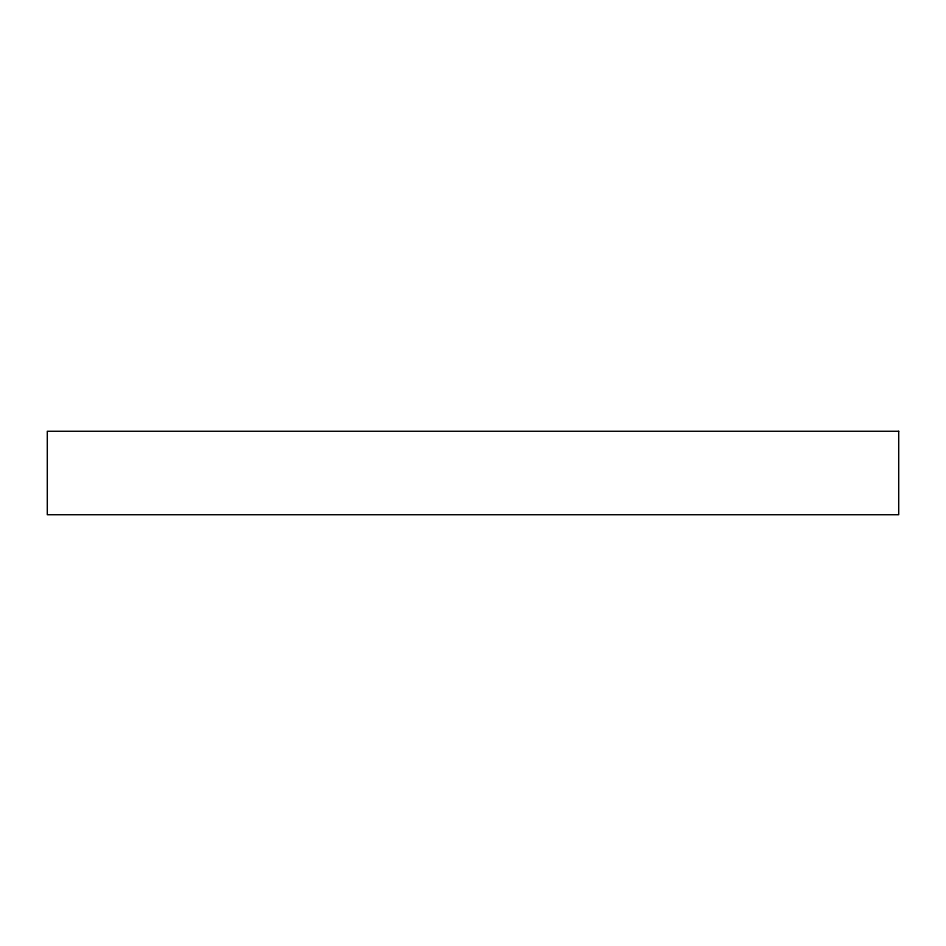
<?xml version="1.0" encoding="UTF-8"?>
<svg xmlns="http://www.w3.org/2000/svg" width="946" height="946" viewBox="0 0 946 946"><rect width="100%" height="100%" fill="white"/><g stroke="black" fill="none" stroke-linecap="round" stroke-linejoin="round"><path stroke-width="1.42" d="M898.7 431.27L47.3 431.27L47.3 514.73L898.7 514.73L898.7 431.27"/></g></svg>
